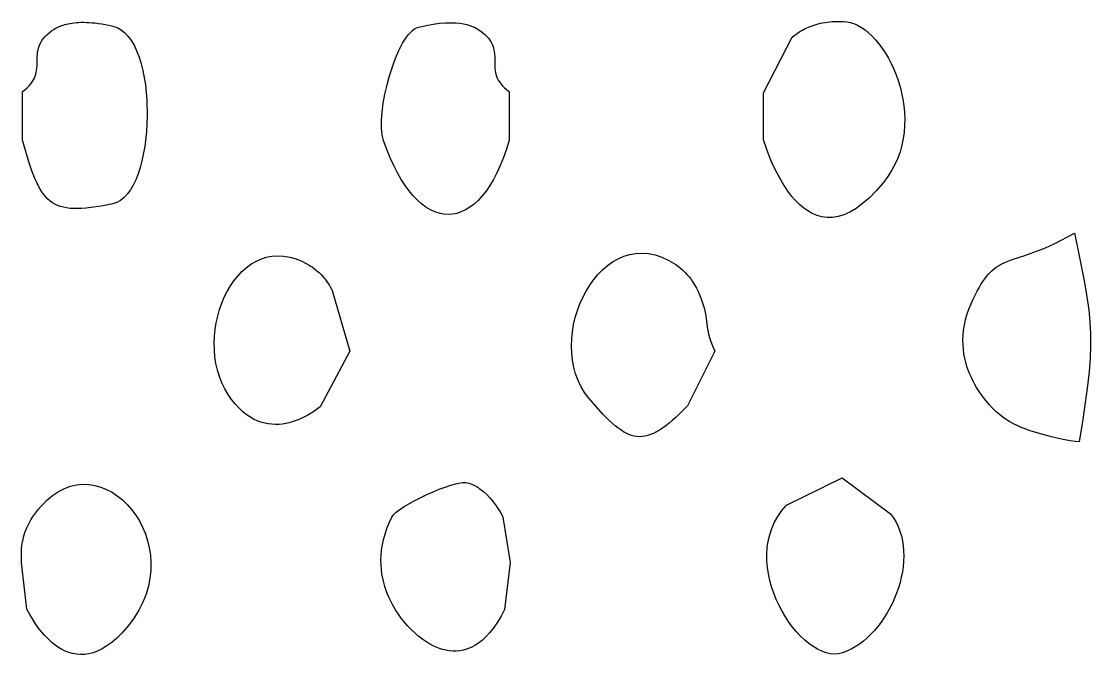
# Model space of a CAD drawing. Header units: millimetres. Extents: x 73 to 173, y -160 to -92.
# Drawn here: x 160.332 to 161.322, y -138.328 to -137.741 of the extents above; entities that cross this region are included whole.
import ezdxf

# ---------------------------------------------------------------- set-up
doc = ezdxf.new("R2010")
doc.units = ezdxf.units.MM
doc.layers.add('F.Silkscreen', color=41, linetype='CONTINUOUS', true_color=0xf2eda1)

msp = doc.modelspace()

# ---------------------------------------------------------------- linework, layer by layer
at = {"layer": 'F.Silkscreen', "linetype": 'CONTINUOUS'}
for p, q in [((160.363095, -137.748148), (160.364814, -137.747233)), ((160.364814, -137.747233), (160.36685, -137.746288)), ((160.36685, -137.746288), (160.368015, -137.745817)), ((160.368015, -137.745817), (160.369258, -137.745353)), ((160.369258, -137.745353), (160.370589, -137.744912)), ((160.370589, -137.744912), (160.372024, -137.74448)), ((160.372024, -137.74448), (160.37355, -137.74408)), ((160.37355, -137.74408), (160.375173, -137.743694)), ((160.375173, -137.743694), (160.3769, -137.743359)), ((160.3769, -137.743359), (160.378735, -137.743057)), ((160.378735, -137.743057), (160.380658, -137.742802)), ((160.380658, -137.742802), (160.3827, -137.742589)), ((160.3827, -137.742589), (160.384858, -137.742436)), ((160.384858, -137.742436), (160.387114, -137.742345)), ((160.387114, -137.742345), (160.389489, -137.742317)), ((160.389489, -137.742317), (160.391973, -137.742351)), ((160.391973, -137.742351), (160.39459, -137.742466)), ((160.39459, -137.742466), (160.397322, -137.742664)), ((160.397322, -137.742664), (160.40017, -137.742942)), ((160.40017, -137.742942), (160.403146, -137.743312)), ((160.403146, -137.743312), (160.406257, -137.74378)), ((160.406257, -137.74378), (160.409488, -137.744346)), ((160.409488, -137.744346), (160.412848, -137.74502)), ((160.412848, -137.74502), (160.416347, -137.745795)), ((160.416347, -137.745795), (160.420372, -137.747166)), ((160.420372, -137.747166), (160.424124, -137.749273)), ((160.695779, -137.748458), (160.697682, -137.747397)), ((160.697682, -137.747397), (160.699596, -137.746723)), ((160.699596, -137.746723), (160.706582, -137.745154)), ((160.706582, -137.745154), (160.713022, -137.744003)), ((160.713022, -137.744003), (160.718918, -137.743233)), ((160.718918, -137.743233), (160.724311, -137.742802)), ((160.724311, -137.742802), (160.729197, -137.742682)), ((160.729197, -137.742682), (160.733614, -137.742819)), ((160.733614, -137.742819), (160.737575, -137.743181)), ((160.737575, -137.743181), (160.741113, -137.743728)), ((160.741113, -137.743728), (160.744239, -137.744417)), ((160.744239, -137.744417), (160.746963, -137.745204)), ((160.746963, -137.745204), (160.749335, -137.746059)), ((160.749335, -137.746059), (160.751351, -137.746937)), ((160.751351, -137.746937), (160.754403, -137.748607)), ((161.057538, -137.748169), (161.059005, -137.747475)), ((161.059005, -137.747475), (161.060552, -137.746801)), ((161.060552, -137.746801), (161.062176, -137.746126)), ((161.062176, -137.746126), (161.063873, -137.745487)), ((161.063873, -137.745487), (161.065654, -137.744881)), ((161.065654, -137.744881), (161.067514, -137.744294)), ((161.067514, -137.744294), (161.069445, -137.743762)), ((161.069445, -137.743762), (161.071463, -137.743264)), ((161.071463, -137.743264), (161.073552, -137.742812)), ((161.073552, -137.742812), (161.075725, -137.742417)), ((161.075725, -137.742417), (161.07797, -137.742089)), ((161.07797, -137.742089), (161.080296, -137.741819)), ((161.080296, -137.741819), (161.08269, -137.741619)), ((161.08269, -137.741619), (161.085169, -137.741509)), ((161.085169, -137.741509), (161.08772, -137.741474)), ((161.08772, -137.741474), (161.09035, -137.741517)), ((161.09035, -137.741517), (161.093054, -137.741666)), ((161.093054, -137.741666), (161.095844, -137.741907)), ((161.095844, -137.741907), (161.099208, -137.74249)), ((161.099208, -137.74249), (161.102603, -137.743554)), ((161.102603, -137.743554), (161.106018, -137.745059)), ((161.106018, -137.745059), (161.109426, -137.747015)), ((161.109426, -137.747015), (161.112824, -137.749368)), ((160.350803, -137.759254), (160.352083, -137.757485)), ((160.352083, -137.757485), (160.353608, -137.755711)), ((160.353608, -137.755711), (160.355387, -137.753926)), ((160.355387, -137.753926), (160.357439, -137.752132)), ((160.357439, -137.752132), (160.359774, -137.750329)), ((160.359774, -137.750329), (160.361694, -137.749002)), ((160.361694, -137.749002), (160.363095, -137.748148)), ((160.424124, -137.749273), (160.427585, -137.752072)), ((160.427585, -137.752072), (160.43078, -137.755512)), ((160.43078, -137.755512), (160.433698, -137.759555)), ((160.684752, -137.76174), (160.688316, -137.756137)), ((160.688316, -137.756137), (160.690145, -137.753743)), ((160.690145, -137.753743), (160.692001, -137.751651)), ((160.692001, -137.751651), (160.693882, -137.749879)), ((160.693882, -137.749879), (160.695779, -137.748458)), ((160.754403, -137.748607), (160.756313, -137.749894)), ((160.756313, -137.749894), (160.758716, -137.751714)), ((160.758716, -137.751714), (160.760815, -137.753519)), ((160.760815, -137.753519), (160.762648, -137.755321)), ((160.762648, -137.755321), (160.764213, -137.757124)), ((160.764213, -137.757124), (160.765537, -137.758912)), ((161.018966, -137.807476), (161.045451, -137.756076)), ((161.045451, -137.756076), (161.047291, -137.754559)), ((161.047291, -137.754559), (161.048697, -137.75349)), ((161.048697, -137.75349), (161.050429, -137.752267)), ((161.050429, -137.752267), (161.052484, -137.750944)), ((161.052484, -137.750944), (161.054855, -137.749566)), ((161.054855, -137.749566), (161.057538, -137.748169)), ((161.112824, -137.749368), (161.116172, -137.752119)), ((161.116172, -137.752119), (161.119468, -137.755231)), ((161.119468, -137.755231), (161.122683, -137.758687)), ((160.34716, -137.767981), (160.34757, -137.76624)), ((160.34757, -137.76624), (160.348125, -137.764506)), ((160.348125, -137.764506), (160.348833, -137.762759)), ((160.348833, -137.762759), (160.349716, -137.761014)), ((160.349716, -137.761014), (160.350803, -137.759254)), ((160.433698, -137.759555), (160.436345, -137.76413)), ((160.436345, -137.76413), (160.438718, -137.769209)), ((160.681351, -137.768278), (160.684752, -137.76174)), ((160.765537, -137.758912), (160.766644, -137.760691)), ((160.766644, -137.760691), (160.767545, -137.76246)), ((160.767545, -137.76246), (160.768274, -137.764235)), ((160.768274, -137.764235), (160.768842, -137.765998)), ((160.768842, -137.765998), (160.769258, -137.767764)), ((160.769258, -137.767764), (160.769562, -137.769511)), ((161.122683, -137.758687), (161.125807, -137.762474)), ((161.125807, -137.762474), (161.12882, -137.766561)), ((161.12882, -137.766561), (161.131706, -137.770931)), ((160.346389, -137.778325), (160.346433, -137.774885)), ((160.346433, -137.774885), (160.34664, -137.771436)), ((160.34664, -137.771436), (160.346845, -137.769707)), ((160.346845, -137.769707), (160.34716, -137.767981)), ((160.438718, -137.769209), (160.440823, -137.77473)), ((160.440823, -137.77473), (160.442661, -137.780631)), ((160.675236, -137.783448), (160.678159, -137.775566)), ((160.678159, -137.775566), (160.681351, -137.768278)), ((160.769562, -137.769511), (160.769767, -137.771269)), ((160.769767, -137.771269), (160.769965, -137.774761)), ((160.769965, -137.774761), (160.76998, -137.778252)), ((161.131706, -137.770931), (161.134435, -137.775566)), ((161.134435, -137.775566), (161.137002, -137.780448)), ((160.345576, -137.788706), (160.345902, -137.786959)), ((160.345902, -137.786959), (160.346122, -137.785228)), ((160.346122, -137.785228), (160.346334, -137.781782)), ((160.346334, -137.781782), (160.346389, -137.778325)), ((160.442661, -137.780631), (160.444244, -137.786885)), ((160.444244, -137.786885), (160.446615, -137.800229)), ((160.672592, -137.791744), (160.675236, -137.783448)), ((160.76998, -137.778252), (160.769997, -137.781737)), ((160.769997, -137.781737), (160.770178, -137.785223)), ((160.770178, -137.785223), (160.77037, -137.786973)), ((160.77037, -137.786973), (160.770666, -137.788719)), ((161.137002, -137.780448), (161.139387, -137.785544)), ((161.139387, -137.785544), (161.141571, -137.790837)), ((160.340526, -137.799265), (160.341843, -137.797485)), ((160.341843, -137.797485), (160.342943, -137.795711)), ((160.342943, -137.795711), (160.343851, -137.793943)), ((160.343851, -137.793943), (160.34458, -137.792191)), ((160.34458, -137.792191), (160.345146, -137.790446)), ((160.345146, -137.790446), (160.345576, -137.788706)), ((160.670292, -137.800268), (160.672592, -137.791744)), ((160.770666, -137.788719), (160.77108, -137.790472)), ((160.77108, -137.790472), (160.771633, -137.792227)), ((160.771633, -137.792227), (160.77235, -137.793982)), ((160.77235, -137.793982), (160.773235, -137.795744)), ((160.773235, -137.795744), (160.774318, -137.79752)), ((160.774318, -137.79752), (160.775626, -137.799289)), ((161.141571, -137.790837), (161.143525, -137.796302)), ((161.143525, -137.796302), (161.14525, -137.80193)), ((160.332657, -137.851394), (160.332705, -137.806511)), ((160.332705, -137.806511), (160.33508, -137.804679)), ((160.33508, -137.804679), (160.337163, -137.802867)), ((160.337163, -137.802867), (160.338972, -137.801066)), ((160.338972, -137.801066), (160.340526, -137.799265)), ((160.446615, -137.800229), (160.447952, -137.814337)), ((160.668372, -137.808848), (160.670292, -137.800268)), ((160.775626, -137.799289), (160.777168, -137.801074)), ((160.777168, -137.801074), (160.778975, -137.802865)), ((160.778975, -137.802865), (160.781046, -137.804657)), ((160.781046, -137.804657), (160.783435, -137.806458)), ((160.783435, -137.806458), (160.783381, -137.851394)), ((161.14525, -137.80193), (161.146704, -137.807687)), ((160.447952, -137.814337), (160.448277, -137.828827)), ((160.665833, -137.825479), (160.666871, -137.817306)), ((160.666871, -137.817306), (160.668372, -137.808848)), ((161.018866, -137.851248), (161.018966, -137.807476)), ((161.146704, -137.807687), (161.147899, -137.813563)), ((161.147899, -137.813563), (161.148787, -137.819527)), ((160.665313, -137.833174), (160.665833, -137.825479)), ((161.148787, -137.819527), (161.149364, -137.825562)), ((161.149364, -137.825562), (161.149607, -137.831648)), ((160.448277, -137.828827), (160.447609, -137.843301)), ((160.665328, -137.840229), (160.665313, -137.833174)), ((161.149607, -137.831648), (161.149504, -137.837762)), ((160.447609, -137.843301), (160.445961, -137.857333)), ((160.665935, -137.846455), (160.665328, -137.840229)), ((160.66647, -137.849212), (160.665935, -137.846455)), ((161.149039, -137.843879), (161.148182, -137.849986)), ((161.149504, -137.837762), (161.149039, -137.843879)), ((160.335758, -137.861955), (160.332657, -137.851394)), ((160.667174, -137.851692), (160.66647, -137.849212)), ((160.670122, -137.859952), (160.667174, -137.851692)), ((160.783381, -137.851394), (160.780814, -137.859758)), ((161.021495, -137.859135), (161.018866, -137.851248)), ((161.146922, -137.856057), (161.145246, -137.862074)), ((161.148182, -137.849986), (161.146922, -137.856057)), ((160.338702, -137.871452), (160.335758, -137.861955)), ((160.445961, -137.857333), (160.443334, -137.870556)), ((160.673219, -137.867681), (160.670122, -137.859952)), ((160.780814, -137.859758), (160.778067, -137.867568)), ((161.024007, -137.86577), (161.021495, -137.859135)), ((161.027311, -137.873572), (161.024007, -137.86577)), ((161.145246, -137.862074), (161.143125, -137.868002)), ((160.341575, -137.879911), (160.338702, -137.871452)), ((160.44167, -137.876727), (160.43977, -137.882553)), ((160.443334, -137.870556), (160.44167, -137.876727)), ((160.67646, -137.874887), (160.673219, -137.867681)), ((160.679843, -137.881563), (160.67646, -137.874887)), ((160.775149, -137.874841), (160.772063, -137.881571)), ((160.778067, -137.867568), (160.775149, -137.874841)), ((161.03142, -137.882096), (161.027311, -137.873572)), ((161.140545, -137.873846), (161.137484, -137.879557)), ((161.143125, -137.868002), (161.140545, -137.873846)), ((160.344491, -137.887352), (160.341575, -137.879911)), ((160.43977, -137.882553), (160.437628, -137.887965)), ((160.68335, -137.887706), (160.679843, -137.881563)), ((160.772063, -137.881571), (160.768842, -137.887759)), ((161.036328, -137.890861), (161.03142, -137.882096)), ((161.133934, -137.88513), (161.129876, -137.890538)), ((161.137484, -137.879557), (161.133934, -137.88513)), ((160.345982, -137.890709), (160.344491, -137.887352)), ((160.347519, -137.893824), (160.345982, -137.890709)), ((160.349122, -137.896708), (160.347519, -137.893824)), ((160.435264, -137.892934), (160.432676, -137.897396)), ((160.437628, -137.887965), (160.435264, -137.892934)), ((160.686971, -137.893319), (160.68335, -137.887706)), ((160.690682, -137.898404), (160.686971, -137.893319)), ((160.765476, -137.893401), (160.761986, -137.898509)), ((160.768842, -137.887759), (160.765476, -137.893401)), ((161.042047, -137.899418), (161.036328, -137.890861)), ((161.129876, -137.890538), (161.123261, -137.898198)), ((160.350772, -137.899359), (160.349122, -137.896708)), ((160.352517, -137.901786), (160.350772, -137.899359)), ((160.354356, -137.903991), (160.352517, -137.901786)), ((160.356277, -137.905984), (160.354356, -137.903991)), ((160.358326, -137.907753), (160.356277, -137.905984)), ((160.426813, -137.904585), (160.423551, -137.90723)), ((160.429856, -137.901292), (160.426813, -137.904585)), ((160.432676, -137.897396), (160.429856, -137.901292)), ((160.694503, -137.902958), (160.690682, -137.898404)), ((160.698378, -137.906967), (160.694503, -137.902958)), ((160.758387, -137.903075), (160.754685, -137.9071)), ((160.761986, -137.898509), (160.758387, -137.903075)), ((161.045199, -137.903468), (161.042047, -137.899418)), ((161.04855, -137.907301), (161.045199, -137.903468)), ((161.116849, -137.904714), (161.11065, -137.910122)), ((161.123261, -137.898198), (161.116849, -137.904714)), ((160.360503, -137.909311), (160.358326, -137.907753)), ((160.362806, -137.910666), (160.360503, -137.909311)), ((160.365277, -137.911822), (160.362806, -137.910666)), ((160.367897, -137.912782), (160.365277, -137.911822)), ((160.3707, -137.913542), (160.367897, -137.912782)), ((160.373683, -137.914111), (160.3707, -137.913542)), ((160.376863, -137.914503), (160.373683, -137.914111)), ((160.380252, -137.91471), (160.376863, -137.914503)), ((160.383859, -137.914743), (160.380252, -137.91471)), ((160.38771, -137.914603), (160.383859, -137.914743)), ((160.391803, -137.914291), (160.38771, -137.914603)), ((160.396146, -137.91381), (160.391803, -137.914291)), ((160.405654, -137.912389), (160.396146, -137.91381)), ((160.416347, -137.910352), (160.405654, -137.912389)), ((160.420053, -137.909173), (160.416347, -137.910352)), ((160.423551, -137.90723), (160.420053, -137.909173)), ((160.702338, -137.91046), (160.698378, -137.906967)), ((160.706347, -137.913415), (160.702338, -137.91046)), ((160.710401, -137.915842), (160.706347, -137.913415)), ((160.714482, -137.917727), (160.710401, -137.915842)), ((160.743066, -137.915923), (160.739065, -137.917799)), ((160.747003, -137.913518), (160.743066, -137.915923)), ((160.750878, -137.910575), (160.747003, -137.913518)), ((160.754685, -137.9071), (160.750878, -137.910575)), ((161.052116, -137.910839), (161.04855, -137.907301)), ((161.055884, -137.914042), (161.052116, -137.910839)), ((161.059839, -137.916844), (161.055884, -137.914042)), ((161.104653, -137.914506), (161.098861, -137.917911)), ((161.11065, -137.910122), (161.104653, -137.914506)), ((160.718591, -137.919073), (160.714482, -137.917727)), ((160.722708, -137.91989), (160.718591, -137.919073)), ((160.726827, -137.920171), (160.722708, -137.91989)), ((160.730927, -137.919913), (160.726827, -137.920171)), ((160.735016, -137.919123), (160.730927, -137.919913)), ((160.739065, -137.917799), (160.735016, -137.919123)), ((161.064011, -137.919183), (161.059839, -137.916844)), ((161.06838, -137.921016), (161.064011, -137.919183)), ((161.072951, -137.922265), (161.06838, -137.921016)), ((161.077725, -137.922886), (161.072951, -137.922265)), ((161.082703, -137.922823), (161.077725, -137.922886)), ((161.087886, -137.922013), (161.082703, -137.922823)), ((161.093274, -137.920393), (161.087886, -137.922013)), ((161.098861, -137.917911), (161.093274, -137.920393)), ((161.288047, -137.947499), (161.306755, -137.937527)), ((161.306755, -137.937527), (161.309968, -137.952302)), ((160.900601, -137.956176), (160.906435, -137.955875)), ((160.906435, -137.955875), (160.912417, -137.956339)), ((161.265856, -137.956262), (161.272564, -137.953868)), ((161.272564, -137.953868), (161.279933, -137.950986)), ((161.279933, -137.950986), (161.288047, -137.947499)), ((161.309968, -137.952302), (161.316122, -137.98323)), ((160.544177, -137.96628), (160.548708, -137.963598)), ((160.548708, -137.963598), (160.553472, -137.961437)), ((160.553472, -137.961437), (160.558442, -137.95983)), ((160.558442, -137.95983), (160.563619, -137.958812)), ((160.563619, -137.958812), (160.568979, -137.958424)), ((160.568979, -137.958424), (160.574523, -137.958694)), ((160.574523, -137.958694), (160.580236, -137.959669)), ((160.580236, -137.959669), (160.586115, -137.961372)), ((160.586115, -137.961372), (160.592127, -137.963848)), ((160.592127, -137.963848), (160.598284, -137.967125)), ((160.874407, -137.967405), (160.879195, -137.963994)), ((160.879195, -137.963994), (160.884231, -137.961123)), ((160.884231, -137.961123), (160.889486, -137.958834)), ((160.889486, -137.958834), (160.894948, -137.957175)), ((160.894948, -137.957175), (160.900601, -137.956176)), ((160.912417, -137.956339), (160.918547, -137.957586)), ((160.918547, -137.957586), (160.924796, -137.959666)), ((160.924796, -137.959666), (160.931161, -137.96262)), ((160.931161, -137.96262), (160.937614, -137.966494)), ((161.238235, -137.966615), (161.240267, -137.965534)), ((161.240267, -137.965534), (161.244548, -137.963606)), ((161.244548, -137.963606), (161.249175, -137.961846)), ((161.249175, -137.961846), (161.259777, -137.958303)), ((161.259777, -137.958303), (161.265856, -137.956262)), ((160.532014, -137.977144), (160.535813, -137.973092)), ((160.535813, -137.973092), (160.539867, -137.96946)), ((160.539867, -137.96946), (160.544177, -137.96628)), ((160.598284, -137.967125), (160.59958, -137.967922)), ((160.59958, -137.967922), (160.600837, -137.968741)), ((160.600837, -137.968741), (160.603208, -137.970441)), ((160.603208, -137.970441), (160.605388, -137.972207)), ((160.605388, -137.972207), (160.607403, -137.974002)), ((160.607403, -137.974002), (160.609249, -137.975813)), ((160.861612, -137.980467), (160.865593, -137.975691)), ((160.865593, -137.975691), (160.869864, -137.971316)), ((160.869864, -137.971316), (160.874407, -137.967405)), ((160.937614, -137.966494), (160.94007, -137.968242)), ((160.94007, -137.968242), (160.942354, -137.970089)), ((160.942354, -137.970089), (160.944491, -137.972008)), ((160.944491, -137.972008), (160.946456, -137.973978)), ((160.946456, -137.973978), (160.948264, -137.975964)), ((161.225391, -137.977597), (161.227142, -137.975539)), ((161.227142, -137.975539), (161.228902, -137.97367)), ((161.228902, -137.97367), (161.230691, -137.971975)), ((161.230691, -137.971975), (161.232512, -137.970441)), ((161.232512, -137.970441), (161.234367, -137.969045)), ((161.234367, -137.969045), (161.236268, -137.967773)), ((161.236268, -137.967773), (161.238235, -137.966615)), ((160.525225, -137.986336), (160.528474, -137.981566)), ((160.528474, -137.981566), (160.532014, -137.977144)), ((160.609249, -137.975813), (160.610917, -137.977625)), ((160.610917, -137.977625), (160.612442, -137.979415)), ((160.612442, -137.979415), (160.613797, -137.981135)), ((160.613797, -137.981135), (160.615002, -137.982797)), ((160.615002, -137.982797), (160.616052, -137.984365)), ((160.616052, -137.984365), (160.616975, -137.985817)), ((160.854564, -137.991123), (160.857933, -137.985633)), ((160.857933, -137.985633), (160.861612, -137.980467)), ((160.948264, -137.975964), (160.949929, -137.977947)), ((160.949929, -137.977947), (160.951427, -137.979894)), ((160.951427, -137.979894), (160.95279, -137.981804)), ((160.95279, -137.981804), (160.953993, -137.983623)), ((160.953993, -137.983623), (160.955065, -137.985346)), ((160.955065, -137.985346), (160.956797, -137.988384)), ((161.218412, -137.98806), (161.22017, -137.985078)), ((161.22017, -137.985078), (161.221913, -137.982347)), ((161.221913, -137.982347), (161.223654, -137.979859)), ((161.223654, -137.979859), (161.225391, -137.977597)), ((161.316122, -137.98323), (161.318333, -137.996341)), ((160.519591, -137.996786), (160.522263, -137.991423)), ((160.522263, -137.991423), (160.525225, -137.986336)), ((160.616975, -137.985817), (160.617754, -137.987134)), ((160.617754, -137.987134), (160.618899, -137.989264)), ((160.618899, -137.989264), (160.619557, -137.990588)), ((160.619557, -137.990588), (160.635961, -138.046723)), ((160.851543, -137.996907), (160.854564, -137.991123)), ((160.956797, -137.988384), (160.957976, -137.99071)), ((160.957976, -137.99071), (160.958645, -137.992145)), ((160.958645, -137.992145), (160.960622, -137.996773)), ((161.212938, -137.998689), (161.214794, -137.994852)), ((161.214794, -137.994852), (161.216619, -137.991306)), ((161.216619, -137.991306), (161.218412, -137.98806)), ((160.51522, -138.008211), (160.517245, -138.002396)), ((160.517245, -138.002396), (160.519591, -137.996786)), ((160.846546, -138.009175), (160.848859, -138.002934)), ((160.848859, -138.002934), (160.851543, -137.996907)), ((160.960622, -137.996773), (160.962187, -138.000904)), ((160.962187, -138.000904), (160.963389, -138.004605)), ((160.963389, -138.004605), (160.96429, -138.007957)), ((161.208941, -138.007929), (161.211029, -138.002863)), ((161.211029, -138.002863), (161.212938, -137.998689)), ((161.318333, -137.996341), (161.31997, -138.008415)), ((160.512164, -138.020328), (160.513518, -138.01421)), ((160.513518, -138.01421), (160.51522, -138.008211)), ((160.844617, -138.015581), (160.846546, -138.009175)), ((160.96429, -138.007957), (160.964957, -138.011022)), ((160.964957, -138.011022), (160.965436, -138.013874)), ((160.965436, -138.013874), (160.966116, -138.01923)), ((161.205842, -138.017795), (161.207212, -138.012912)), ((161.207212, -138.012912), (161.208941, -138.007929)), ((161.31997, -138.008415), (161.321016, -138.019137)), ((160.511176, -138.026558), (160.512164, -138.020328)), ((160.841976, -138.028727), (160.843087, -138.022114)), ((160.843087, -138.022114), (160.844617, -138.015581)), ((160.966116, -138.01923), (160.966807, -138.02461)), ((160.966807, -138.02461), (160.967306, -138.02748)), ((161.204069, -138.027271), (161.204802, -138.022581)), ((161.204802, -138.022581), (161.205842, -138.017795)), ((161.321016, -138.019137), (161.321118, -138.020494)), ((161.321118, -138.020494), (161.321617, -138.030109)), ((160.510288, -138.039182), (160.510546, -138.032858)), ((160.510546, -138.032858), (160.511176, -138.026558)), ((160.841285, -138.035374), (160.841976, -138.028727)), ((160.967306, -138.02748), (160.967987, -138.030574)), ((160.967987, -138.030574), (160.968916, -138.033955)), ((160.968916, -138.033955), (160.970141, -138.037705)), ((161.203468, -138.036338), (161.203631, -138.031853)), ((161.203631, -138.031853), (161.204069, -138.027271)), ((161.321617, -138.030109), (161.321658, -138.031541)), ((161.321658, -138.031541), (161.321697, -138.041153)), ((160.510436, -138.045515), (160.510288, -138.039182)), ((160.841047, -138.042029), (160.841285, -138.035374)), ((160.841268, -138.048642), (160.841047, -138.042029)), ((160.970141, -138.037705), (160.971724, -138.041881)), ((160.971724, -138.041881), (160.973738, -138.04657)), ((161.203563, -138.040699), (161.203468, -138.036338)), ((161.203891, -138.044951), (161.203563, -138.040699)), ((161.204449, -138.049076), (161.203891, -138.044951)), ((161.321672, -138.042503), (161.321232, -138.053278)), ((161.321697, -138.041153), (161.321672, -138.042503)), ((160.510971, -138.051805), (160.510436, -138.045515)), ((160.511913, -138.05802), (160.510971, -138.051805)), ((160.635961, -138.046723), (160.608403, -138.098183)), ((160.841976, -138.055168), (160.841268, -138.048642)), ((160.973738, -138.04657), (160.948576, -138.097252)), ((161.205198, -138.053095), (161.204449, -138.049076)), ((161.20613, -138.056973), (161.205198, -138.053095)), ((161.321232, -138.053278), (161.32027, -138.065395)), ((160.513291, -138.064131), (160.511913, -138.05802)), ((160.515092, -138.070093), (160.513291, -138.064131)), ((160.84317, -138.061564), (160.841976, -138.055168)), ((160.844881, -138.067805), (160.84317, -138.061564)), ((161.207222, -138.060729), (161.20613, -138.056973)), ((161.208466, -138.064353), (161.207222, -138.060729)), ((161.209837, -138.067831), (161.208466, -138.064353)), ((160.517343, -138.075883), (160.515092, -138.070093)), ((160.847111, -138.073837), (160.844881, -138.067805)), ((160.849889, -138.079617), (160.847111, -138.073837)), ((161.211307, -138.071179), (161.209837, -138.067831)), ((161.212878, -138.074378), (161.211307, -138.071179)), ((161.214503, -138.077433), (161.212878, -138.074378)), ((161.32027, -138.065395), (161.31879, -138.078651)), ((160.520043, -138.081467), (160.517343, -138.075883)), ((160.523208, -138.086785), (160.520043, -138.081467)), ((160.85323, -138.085088), (160.849889, -138.079617)), ((161.216193, -138.080341), (161.214503, -138.077433)), ((161.217905, -138.083088), (161.216193, -138.080341)), ((161.221362, -138.088109), (161.217905, -138.083088)), ((161.31879, -138.078651), (161.314344, -138.109805)), ((160.526438, -138.091415), (160.523208, -138.086785)), ((160.529733, -138.095534), (160.526438, -138.091415)), ((160.85714, -138.090251), (160.85323, -138.085088)), ((160.86384, -138.098017), (160.85714, -138.090251)), ((161.224733, -138.092482), (161.221362, -138.088109)), ((161.227861, -138.09616), (161.224733, -138.092482)), ((160.533065, -138.0992), (160.529733, -138.095534)), ((160.536442, -138.102393), (160.533065, -138.0992)), ((160.539862, -138.105165), (160.536442, -138.102393)), ((160.601481, -138.103182), (160.597638, -138.105529)), ((160.604606, -138.101055), (160.601481, -138.103182)), ((160.608403, -138.098183), (160.604606, -138.101055)), ((160.870073, -138.104847), (160.86384, -138.098017)), ((160.948576, -138.097252), (160.941299, -138.104465)), ((161.230599, -138.099125), (161.227861, -138.09616)), ((161.234298, -138.102806), (161.230599, -138.099125)), ((161.237217, -138.105395), (161.234298, -138.102806)), ((160.543287, -138.107534), (160.539862, -138.105165)), ((160.546723, -138.10951), (160.543287, -138.107534)), ((160.550166, -138.111134), (160.546723, -138.10951)), ((160.553595, -138.112402), (160.550166, -138.111134)), ((160.557015, -138.113359), (160.553595, -138.112402)), ((160.560398, -138.114007), (160.557015, -138.113359)), ((160.563753, -138.114395), (160.560398, -138.114007)), ((160.573486, -138.11411), (160.570297, -138.114415)), ((160.576598, -138.113606), (160.573486, -138.11411)), ((160.579625, -138.112941), (160.576598, -138.113606)), ((160.582552, -138.112132), (160.579625, -138.112941)), ((160.58538, -138.111216), (160.582552, -138.112132)), ((160.588092, -138.110178), (160.58538, -138.111216)), ((160.590684, -138.109071), (160.588092, -138.110178)), ((160.593142, -138.107918), (160.590684, -138.109071)), ((160.597638, -138.105529), (160.593142, -138.107918)), ((160.875908, -138.110739), (160.870073, -138.104847)), ((160.878698, -138.113325), (160.875908, -138.110739)), ((160.88142, -138.11567), (160.878698, -138.113325)), ((160.93138, -138.113285), (160.928303, -138.115702)), ((160.934565, -138.110611), (160.93138, -138.113285)), ((160.937859, -138.107666), (160.934565, -138.110611)), ((160.941299, -138.104465), (160.937859, -138.107666)), ((161.240289, -138.107798), (161.237217, -138.105395)), ((161.243498, -138.110011), (161.240289, -138.107798)), ((161.246832, -138.112048), (161.243498, -138.110011)), ((161.250275, -138.113916), (161.246832, -138.112048)), ((161.253829, -138.115638), (161.250275, -138.113916)), ((161.314344, -138.109805), (161.310986, -138.130725)), ((160.567058, -138.114517), (160.563753, -138.114395)), ((160.570297, -138.114415), (160.567058, -138.114517)), ((160.884072, -138.117781), (160.88142, -138.11567)), ((160.886665, -138.119647), (160.884072, -138.117781)), ((160.889221, -138.121266), (160.886665, -138.119647)), ((160.891733, -138.122639), (160.889221, -138.121266)), ((160.894235, -138.123776), (160.891733, -138.122639)), ((160.896707, -138.12467), (160.894235, -138.123776)), ((160.914283, -138.123888), (160.911682, -138.124757)), ((160.916937, -138.12277), (160.914283, -138.123888)), ((160.919671, -138.121384), (160.916937, -138.12277)), ((160.92246, -138.11975), (160.919671, -138.121384)), ((160.92534, -138.117859), (160.92246, -138.11975)), ((160.928303, -138.115702), (160.92534, -138.117859)), ((161.257458, -138.117222), (161.253829, -138.115638)), ((161.261166, -138.118695), (161.257458, -138.117222)), ((161.264928, -138.120046), (161.261166, -138.118695)), ((161.268738, -138.121311), (161.264928, -138.120046)), ((161.276467, -138.123579), (161.268738, -138.121311)), ((161.284211, -138.125621), (161.276467, -138.123579)), ((160.899167, -138.125307), (160.896707, -138.12467)), ((160.901633, -138.1257), (160.899167, -138.125307)), ((160.904102, -138.125843), (160.901633, -138.1257)), ((160.906602, -138.125733), (160.904102, -138.125843)), ((160.909116, -138.125369), (160.906602, -138.125733)), ((160.911682, -138.124757), (160.909116, -138.125369)), ((161.291899, -138.127531), (161.284211, -138.125621)), ((161.297714, -138.128866), (161.291899, -138.127531)), ((161.302878, -138.129807), (161.297714, -138.128866)), ((161.30747, -138.130425), (161.302878, -138.129807)), ((161.310986, -138.130725), (161.30747, -138.130425)), ((160.371597, -138.173744), (160.377247, -138.17169)), ((160.377247, -138.17169), (160.382921, -138.17042)), ((160.382921, -138.17042), (160.388599, -138.169899)), ((160.388599, -138.169899), (160.394226, -138.170093)), ((160.394226, -138.170093), (160.399778, -138.17096)), ((160.399778, -138.17096), (160.405229, -138.172476)), ((160.405229, -138.172476), (160.410528, -138.174608)), ((160.718591, -138.174503), (160.724103, -138.172459)), ((160.724103, -138.172459), (160.729309, -138.170752)), ((160.729309, -138.170752), (160.734081, -138.169437)), ((160.734081, -138.169437), (160.738311, -138.168571)), ((160.738311, -138.168571), (160.740174, -138.168319)), ((160.740174, -138.168319), (160.741848, -138.168221)), ((160.741848, -138.168221), (160.743328, -138.168249)), ((160.743328, -138.168249), (160.744578, -138.168433)), ((160.744578, -138.168433), (160.746277, -138.168893)), ((160.746277, -138.168893), (160.747939, -138.169448)), ((160.747939, -138.169448), (160.749571, -138.170116)), ((160.749571, -138.170116), (160.751168, -138.170883)), ((160.751168, -138.170883), (160.752738, -138.171729)), ((160.752738, -138.171729), (160.754264, -138.172664)), ((160.754264, -138.172664), (160.755747, -138.173661)), ((160.755747, -138.173661), (160.757199, -138.174724)), ((161.040194, -138.189216), (161.0916, -138.163953)), ((161.0916, -138.163953), (161.136539, -138.197159)), ((160.355146, -138.184935), (160.360517, -138.180338)), ((160.360517, -138.180338), (160.366015, -138.176617)), ((160.366015, -138.176617), (160.371597, -138.173744)), ((160.410528, -138.174608), (160.415674, -138.177308)), ((160.415674, -138.177308), (160.420603, -138.180567)), ((160.420603, -138.180567), (160.425297, -138.184331)), ((160.696065, -138.184839), (160.701508, -138.182049)), ((160.701508, -138.182049), (160.707167, -138.179351)), ((160.707167, -138.179351), (160.712899, -138.176825)), ((160.712899, -138.176825), (160.718591, -138.174503)), ((160.757199, -138.174724), (160.758609, -138.175849)), ((160.758609, -138.175849), (160.759986, -138.177026)), ((160.759986, -138.177026), (160.762601, -138.179493)), ((160.762601, -138.179493), (160.765037, -138.182062)), ((160.765037, -138.182062), (160.767287, -138.184685)), ((160.345682, -138.195406), (160.347743, -138.19282)), ((160.347743, -138.19282), (160.350009, -138.190221)), ((160.350009, -138.190221), (160.352482, -138.187588)), ((160.352482, -138.187588), (160.355146, -138.184935)), ((160.425297, -138.184331), (160.42971, -138.188575)), ((160.42971, -138.188575), (160.433821, -138.193258)), ((160.433821, -138.193258), (160.437595, -138.198353)), ((160.678896, -138.195794), (160.682251, -138.193196)), ((160.682251, -138.193196), (160.686301, -138.190471)), ((160.686301, -138.190471), (160.690957, -138.187662)), ((160.690957, -138.187662), (160.696065, -138.184839)), ((160.767287, -138.184685), (160.769353, -138.187299)), ((160.769353, -138.187299), (160.771216, -138.18984)), ((160.771216, -138.18984), (160.772853, -138.192247)), ((160.772853, -138.192247), (160.774281, -138.194453)), ((161.035854, -138.19429), (161.040194, -138.189216)), ((160.339188, -138.205371), (160.340568, -138.202936)), ((160.340568, -138.202936), (160.342094, -138.200467)), ((160.342094, -138.200467), (160.343798, -138.197953)), ((160.343798, -138.197953), (160.345682, -138.195406)), ((160.437595, -138.198353), (160.440998, -138.20382)), ((160.672358, -138.205628), (160.674862, -138.200322)), ((160.674862, -138.200322), (160.675499, -138.199285)), ((160.675499, -138.199285), (160.6764, -138.198188)), ((160.6764, -138.198188), (160.677532, -138.197022)), ((160.677532, -138.197022), (160.678896, -138.195794)), ((160.774281, -138.194453), (160.776434, -138.198061)), ((160.776434, -138.198061), (160.777583, -138.200175)), ((160.777583, -138.200175), (160.784259, -138.242337)), ((161.029067, -138.205067), (161.032157, -138.199581)), ((161.032157, -138.199581), (161.035854, -138.19429)), ((161.136539, -138.197159), (161.139227, -138.200897)), ((161.139227, -138.200897), (161.141541, -138.204828)), ((160.3351, -138.214608), (160.335929, -138.212376)), ((160.335929, -138.212376), (160.336868, -138.210091)), ((160.336868, -138.210091), (160.337956, -138.207753)), ((160.337956, -138.207753), (160.339188, -138.205371)), ((160.440998, -138.20382), (160.443988, -138.20963)), ((160.443988, -138.20963), (160.446549, -138.215739)), ((160.668498, -138.215966), (160.670238, -138.210853)), ((160.670238, -138.210853), (160.672358, -138.205628)), ((161.024633, -138.216556), (161.026562, -138.21074)), ((161.026562, -138.21074), (161.029067, -138.205067)), ((161.141541, -138.204828), (161.143525, -138.208948)), ((161.143525, -138.208948), (161.145177, -138.213222)), ((161.145177, -138.213222), (161.146499, -138.217638)), ((160.332572, -138.224815), (160.33289, -138.222908)), ((160.33289, -138.222908), (160.333305, -138.220932)), ((160.333305, -138.220932), (160.333795, -138.218893)), ((160.333795, -138.218893), (160.334395, -138.21678)), ((160.334395, -138.21678), (160.3351, -138.214608)), ((160.446549, -138.215739), (160.448627, -138.22212)), ((160.448627, -138.22212), (160.450203, -138.228752)), ((160.666042, -138.225888), (160.667101, -138.22098)), ((160.667101, -138.22098), (160.668498, -138.215966)), ((161.02235, -138.228503), (161.02324, -138.222482)), ((161.02324, -138.222482), (161.024633, -138.216556)), ((161.146499, -138.217638), (161.147503, -138.222182)), ((161.147503, -138.222182), (161.148197, -138.226832)), ((160.331887, -138.233117), (160.332003, -138.230053)), ((160.331896, -138.235819), (160.331887, -138.233117)), ((160.332003, -138.230053), (160.332319, -138.226636)), ((160.332319, -138.226636), (160.332572, -138.224815)), ((160.450203, -138.228752), (160.451248, -138.235587)), ((160.664836, -138.235352), (160.665296, -138.230677)), ((160.665296, -138.230677), (160.666042, -138.225888)), ((161.021958, -138.234593), (161.02235, -138.228503)), ((161.148197, -138.226832), (161.148601, -138.231574)), ((161.148601, -138.231574), (161.148704, -138.236389)), ((160.331772, -138.242337), (160.331903, -138.241924)), ((160.336939, -138.28557), (160.331772, -138.242337)), ((160.331996, -138.23999), (160.331896, -138.235819)), ((160.331903, -138.241924), (160.33196, -138.241403)), ((160.33196, -138.241403), (160.331996, -138.23999)), ((160.451248, -138.235587), (160.451711, -138.242585)), ((160.451711, -138.242585), (160.451572, -138.24973)), ((160.664661, -138.239902), (160.664836, -138.235352)), ((160.66473, -138.244348), (160.664661, -138.239902)), ((160.784259, -138.242337), (160.779147, -138.28572)), ((161.022018, -138.240705), (161.021958, -138.234593)), ((161.022509, -138.246821), (161.022018, -138.240705)), ((161.148533, -138.241256), (161.148095, -138.246157)), ((161.148704, -138.236389), (161.148533, -138.241256)), ((160.451572, -138.24973), (160.45079, -138.256975)), ((160.66504, -138.248646), (160.66473, -138.244348)), ((160.665565, -138.25283), (160.66504, -138.248646)), ((160.6663, -138.256868), (160.665565, -138.25283)), ((161.023423, -138.252915), (161.022509, -138.246821)), ((161.024712, -138.258963), (161.023423, -138.252915)), ((161.147386, -138.251086), (161.146429, -138.256007)), ((161.148095, -138.246157), (161.147386, -138.251086)), ((160.45079, -138.256975), (160.449347, -138.264294)), ((160.667203, -138.260791), (160.6663, -138.256868)), ((160.668263, -138.264562), (160.667203, -138.260791)), ((161.026367, -138.264932), (161.024712, -138.258963)), ((161.145221, -138.260916), (161.143788, -138.26579)), ((161.146429, -138.256007), (161.145221, -138.260916)), ((160.447192, -138.271639), (160.444295, -138.278982)), ((160.449347, -138.264294), (160.447192, -138.271639)), ((160.669469, -138.26819), (160.668263, -138.264562)), ((160.670801, -138.271673), (160.669469, -138.26819)), ((160.672229, -138.275002), (160.670801, -138.271673)), ((161.02835, -138.270796), (161.026367, -138.264932)), ((161.030636, -138.276517), (161.02835, -138.270796)), ((161.142109, -138.270603), (161.13813, -138.280009)), ((161.143788, -138.26579), (161.142109, -138.270603)), ((160.444295, -138.278982), (160.440631, -138.286302)), ((160.673744, -138.278183), (160.672229, -138.275002)), ((160.675314, -138.281205), (160.673744, -138.278183)), ((160.67693, -138.284057), (160.675314, -138.281205)), ((161.03322, -138.28208), (161.030636, -138.276517)), ((161.03604, -138.287454), (161.03322, -138.28208)), ((161.13813, -138.280009), (161.133344, -138.288992)), ((160.339578, -138.290539), (160.336939, -138.28557)), ((160.341933, -138.294535), (160.339578, -138.290539)), ((160.440631, -138.286302), (160.436163, -138.293557)), ((160.678577, -138.28676), (160.67693, -138.284057)), ((160.680227, -138.289283), (160.678577, -138.28676)), ((160.683476, -138.293832), (160.680227, -138.289283)), ((160.775842, -138.291983), (160.772471, -138.297592)), ((160.779147, -138.28572), (160.775842, -138.291983)), ((161.039103, -138.292608), (161.03604, -138.287454)), ((161.133344, -138.288992), (161.130681, -138.293284)), ((160.344942, -138.29918), (160.341933, -138.294535)), ((160.348593, -138.3042), (160.344942, -138.29918)), ((160.430853, -138.300702), (160.424675, -138.307722)), ((160.436163, -138.293557), (160.430853, -138.300702)), ((160.686515, -138.297656), (160.683476, -138.293832)), ((160.689202, -138.300747), (160.686515, -138.297656)), ((160.692877, -138.304597), (160.689202, -138.300747)), ((160.772471, -138.297592), (160.769057, -138.302579)), ((161.042371, -138.297509), (161.039103, -138.292608)), ((161.045818, -138.302134), (161.042371, -138.297509)), ((161.049409, -138.306473), (161.045818, -138.302134)), ((161.124836, -138.301368), (161.121662, -138.305119)), ((161.127839, -138.297409), (161.124836, -138.301368)), ((161.130681, -138.293284), (161.127839, -138.297409)), ((160.35285, -138.309328), (160.348593, -138.3042)), ((160.357707, -138.314296), (160.35285, -138.309328)), ((160.419998, -138.312311), (160.415418, -138.316226)), ((160.424675, -138.307722), (160.419998, -138.312311)), ((160.696576, -138.308122), (160.692877, -138.304597)), ((160.699685, -138.310759), (160.696576, -138.308122)), ((160.703529, -138.313681), (160.699685, -138.310759)), ((160.762133, -138.310765), (160.758626, -138.314051)), ((160.76561, -138.306957), (160.762133, -138.310765)), ((160.769057, -138.302579), (160.76561, -138.306957)), ((161.053132, -138.310452), (161.049409, -138.306473)), ((161.056973, -138.314092), (161.053132, -138.310452)), ((161.114913, -138.31197), (161.111338, -138.315028)), ((161.118357, -138.308659), (161.114913, -138.31197)), ((161.121662, -138.305119), (161.118357, -138.308659)), ((160.360353, -138.316645), (160.357707, -138.314296)), ((160.363133, -138.318845), (160.360353, -138.316645)), ((160.366064, -138.320876), (160.363133, -138.318845)), ((160.369119, -138.322703), (160.366064, -138.320876)), ((160.406566, -138.322175), (160.402307, -138.324264)), ((160.410946, -138.319506), (160.406566, -138.322175)), ((160.415418, -138.316226), (160.410946, -138.319506)), ((160.708039, -138.316632), (160.703529, -138.313681)), ((160.713135, -138.319398), (160.708039, -138.316632)), ((160.71588, -138.320647), (160.713135, -138.319398)), ((160.718736, -138.32176), (160.71588, -138.320647)), ((160.721701, -138.322703), (160.718736, -138.32176)), ((160.748122, -138.32092), (160.744649, -138.322328)), ((160.751625, -138.319093), (160.748122, -138.32092)), ((160.755127, -138.316812), (160.751625, -138.319093)), ((160.758626, -138.314051), (160.755127, -138.316812)), ((161.060882, -138.31733), (161.056973, -138.314092)), ((161.064839, -138.320164), (161.060882, -138.31733)), ((161.068827, -138.322544), (161.064839, -138.320164)), ((161.103841, -138.320335), (161.099928, -138.322539)), ((161.107639, -138.317827), (161.103841, -138.320335)), ((161.111338, -138.315028), (161.107639, -138.317827)), ((160.372307, -138.324276), (160.369119, -138.322703)), ((160.375629, -138.325584), (160.372307, -138.324276)), ((160.379082, -138.326588), (160.375629, -138.325584)), ((160.382656, -138.327245), (160.379082, -138.326588)), ((160.38635, -138.32753), (160.382656, -138.327245)), ((160.390166, -138.327417), (160.38635, -138.32753)), ((160.394096, -138.326852), (160.390166, -138.327417)), ((160.398145, -138.325805), (160.394096, -138.326852)), ((160.402307, -138.324264), (160.398145, -138.325805)), ((160.724759, -138.323457), (160.721701, -138.322703)), ((160.727912, -138.323985), (160.724759, -138.323457)), ((160.731146, -138.32427), (160.727912, -138.323985)), ((160.734446, -138.324273), (160.731146, -138.32427)), ((160.737798, -138.323972), (160.734446, -138.324273)), ((160.741206, -138.323335), (160.737798, -138.323972)), ((160.744649, -138.322328), (160.741206, -138.323335)), ((161.072803, -138.324471), (161.068827, -138.322544)), ((161.076771, -138.325873), (161.072803, -138.324471)), ((161.080679, -138.326769), (161.076771, -138.325873)), ((161.084511, -138.327101), (161.080679, -138.326769)), ((161.088242, -138.326845), (161.084511, -138.327101)), ((161.09185, -138.325979), (161.088242, -138.326845)), ((161.095938, -138.324429), (161.09185, -138.325979)), ((161.099928, -138.322539), (161.095938, -138.324429))]:
    msp.add_line(p, q, dxfattribs=at)

doc.saveas('drawing.dxf')
